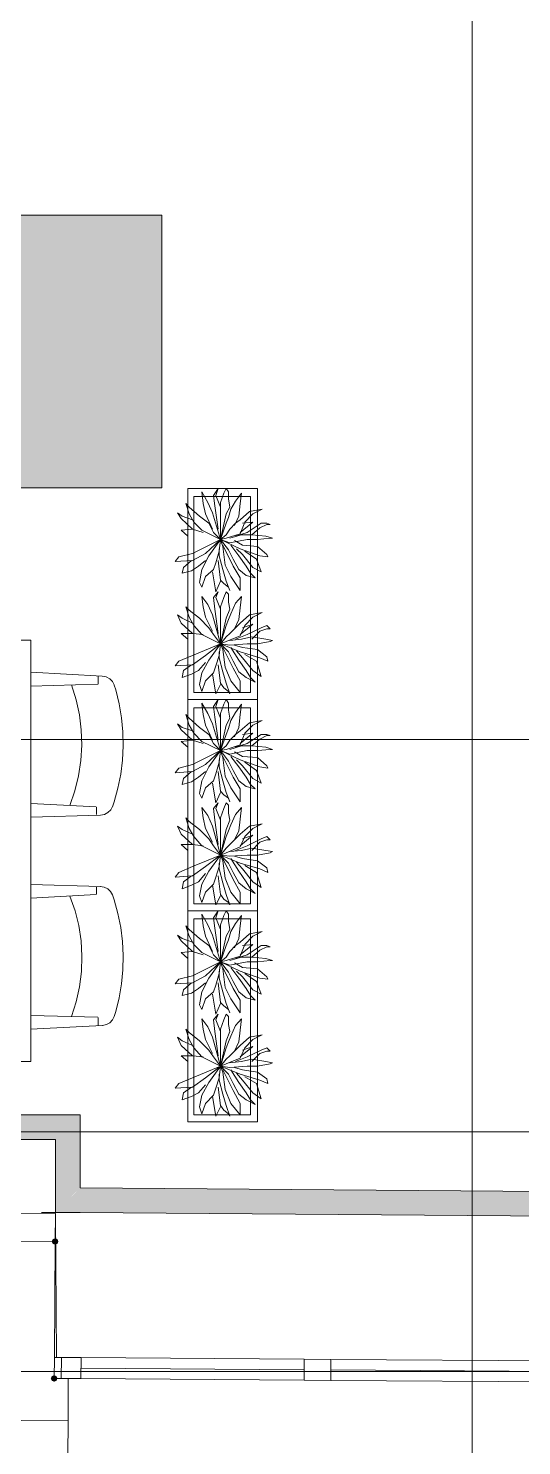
# Model space of a CAD drawing. Header units: millimetres. Extents: x -546 to 1681, y -650 to 1730.
# Drawn here: x 749.52 to 763.58, y 285.76 to 326.12 of the extents above; entities that cross this region are included whole.
import ezdxf

# ---------------------------------------------------------------- set-up
doc = ezdxf.new("R2010")
doc.units = ezdxf.units.MM

msp = doc.modelspace()

# ---------------------------------------------------------------- hatches: boundary and pattern name
at = {"true_color": 0xffffff}
h = msp.add_hatch(color=7, dxfattribs=at)
h.dxf.hatch_style = 2
h.paths.add_polyline_path([(734.988, 320.798), (753.324, 320.798), (753.324, 313.033), (734.988, 313.033)])
at = {"true_color": 0x0077b0}
h = msp.add_hatch(color=144, dxfattribs=at)
h.dxf.hatch_style = 2
h.paths.add_polyline_path([(750.798, 316.306), (750.773, 316.232), (750.699, 316.208), (750.623, 316.232), (750.597, 316.306), (750.597, 317.012), (750.092, 317.012), (749.99, 317.021), (749.897, 317.05), (749.812, 317.097), (749.734, 317.162), (749.669, 317.24), (749.623, 317.325), (749.596, 317.417), (749.587, 317.517), (749.587, 318.124), (749.612, 318.2), (749.689, 318.226), (749.765, 318.2), (749.79, 318.124), (749.79, 317.52), (749.811, 317.403), (749.878, 317.306), (749.975, 317.238), (750.092, 317.215), (750.597, 317.215), (750.597, 318.124), (750.623, 318.2), (750.699, 318.226), (750.773, 318.2), (750.798, 318.124)])
h = msp.add_hatch(color=144, dxfattribs=at)
h.dxf.hatch_style = 2
h.paths.add_polyline_path([(751.304, 318.226), (752.314, 318.226), (752.388, 318.2), (752.413, 318.124), (752.413, 316.306), (752.388, 316.232), (752.314, 316.208), (752.238, 316.232), (752.212, 316.306), (752.212, 318.022), (751.405, 318.022), (751.405, 316.306), (751.38, 316.232), (751.304, 316.208), (751.228, 316.232), (751.203, 316.306), (751.203, 318.124), (751.228, 318.2)])
h = msp.add_hatch(color=144, dxfattribs=at)
h.dxf.hatch_style = 2
h.paths.add_polyline_path([(753.021, 316.408), (753.095, 316.384), (753.119, 316.309), (753.113, 316.278), (753.094, 316.195), (753.062, 316.063), (753.018, 315.88), (752.983, 315.823), (752.919, 315.804), (752.843, 315.828), (752.818, 315.903), (752.824, 315.956), (752.844, 316.045), (752.876, 316.17), (752.922, 316.332), (752.958, 316.389)])
at = {"true_color": 0xf1d696}
h = msp.add_hatch(color=41, dxfattribs=at)
h.dxf.hatch_style = 2
h.paths.add_polyline_path([(750.293, 295.177), (750.293, 294.477), (741.625, 294.477), (741.625, 295.177)])
h = msp.add_hatch(color=41, dxfattribs=at)
h.dxf.hatch_style = 2
h.paths.add_polyline_path([(750.293, 294.477), (750.993, 295.177), (750.993, 294.477)])
h = msp.add_hatch(color=41, dxfattribs=at)
h.dxf.hatch_style = 2
h.paths.add_polyline_path([(750.293, 295.177), (750.993, 295.177), (750.293, 294.477)])
h = msp.add_hatch(color=41, dxfattribs=at)
h.dxf.hatch_style = 2
h.paths.add_polyline_path([(750.993, 293.1), (750.293, 293.105), (750.293, 294.477), (750.993, 294.477)])
h = msp.add_hatch(color=41, dxfattribs=at)
h.dxf.hatch_style = 2
h.paths.add_polyline_path([(750.293, 292.41), (750.293, 293.105), (750.993, 293.1)])
h = msp.add_hatch(color=41, dxfattribs=at)
h.dxf.hatch_style = 2
h.paths.add_polyline_path([(750.993, 293.1), (750.993, 292.4), (750.293, 292.405)])
h = msp.add_hatch(color=41, dxfattribs=at)
h.dxf.hatch_style = 2
h.paths.add_polyline_path([(790.773, 292.792), (790.778, 292.092), (750.993, 292.4), (750.993, 293.1)])
h = msp.add_hatch(color=7)
h.dxf.hatch_style = 2
h.paths.add_polyline_path([(750.274, 291.665), (750.211, 291.639), (750.184, 291.575), (750.211, 291.512), (750.274, 291.485), (750.284, 291.485), (750.348, 291.512), (750.374, 291.575), (750.348, 291.639), (750.284, 291.665)])
h = msp.add_hatch(color=7)
h.dxf.hatch_style = 2
h.paths.add_polyline_path([(750.247, 287.765), (750.184, 287.739), (750.157, 287.675), (750.184, 287.612), (750.247, 287.585), (750.257, 287.585), (750.321, 287.612), (750.347, 287.675), (750.321, 287.739), (750.257, 287.765)])

# ---------------------------------------------------------------- linework, layer by layer
at = {"color": 7, "lineweight": 0}
for points in [[(762.173, 197.821), (762.173, 730.152)], [(187.211, 305.871), (804.173, 305.871)], [(750.993, 295.177), (741.625, 295.177)], [(750.993, 295.177), (750.993, 294.477)], [(765.618, 294.697), (749.018, 294.697)], [(741.625, 294.477), (750.293, 294.477)], [(750.293, 294.477), (750.293, 292.405)], [(750.993, 293.1), (750.993, 294.477)], [(790.773, 292.792), (750.993, 293.1)], [(750.29, 292.375), (723.92, 292.56)], [(749.893, 292.405), (750.293, 292.405)], [(750.284, 291.575), (750.29, 292.375)], [(750.29, 292.375), (750.321, 288.275)], [(750.293, 292.405), (750.993, 292.4)], [(750.993, 292.4), (791.478, 292.087)], [(750.284, 291.575), (723.726, 291.761)], [(723.726, 291.761), (750.274, 291.575)], [(750.261, 288.275), (750.284, 291.575)], [(750.261, 288.275), (750.257, 287.675)], [(750.261, 288.275), (750.257, 287.675)], [(751.021, 288.27), (750.261, 288.275)], [(751.021, 288.27), (750.261, 288.275)], [(750.461, 288.274), (750.457, 287.674)], [(751.017, 287.67), (751.021, 288.27)], [(751.021, 288.27), (757.381, 288.225)], [(757.377, 287.625), (757.381, 288.225)], [(757.381, 288.225), (758.141, 288.22)], [(758.141, 288.22), (757.381, 288.225)], [(758.141, 288.22), (758.137, 287.62)], [(758.141, 288.22), (764.501, 288.175)], [(187.211, 287.871), (807.358, 287.871)], [(757.379, 287.925), (751.019, 287.97)], [(764.499, 287.875), (758.139, 287.92)], [(750.257, 287.675), (751.017, 287.67)], [(750.257, 287.675), (751.017, 287.67)], [(750.649, 286.472), (750.657, 287.672)], [(757.377, 287.625), (751.017, 287.67)], [(758.137, 287.62), (757.377, 287.625)], [(757.377, 287.625), (758.137, 287.62)], [(764.497, 287.575), (758.137, 287.62)], [(718.664, 286.696), (750.649, 286.472)], [(750.635, 284.472), (750.649, 286.472)]]:
    msp.add_lwpolyline(points, dxfattribs=at)
at = {"color": 144, "lineweight": 0, "true_color": 0x0077b0}
for points in [[(734.987, 320.798), (753.324, 320.798)], [(753.324, 320.798), (753.324, 313.033)], [(753.324, 313.033), (734.987, 313.033)]]:
    msp.add_lwpolyline(points, dxfattribs=at)
at = {"color": 253, "lineweight": 0, "true_color": 0x999999}
for points in [[(754.068, 307.005), (754.068, 313.017)], [(756.052, 313.017), (754.068, 313.017)], [(754.233, 307.204), (754.233, 312.786)], [(754.233, 312.786), (755.852, 312.786)], [(754.63, 312.62), (754.465, 312.919)], [(754.465, 312.919), (754.499, 312.588)], [(754.928, 313.017), (754.795, 312.817)], [(754.795, 312.817), (754.83, 312.522)], [(754.862, 312.817), (754.928, 313.017)], [(754.995, 312.487), (754.862, 312.817)], [(754.995, 312.62), (755.093, 312.884)], [(755.093, 312.884), (755.16, 313.017)], [(755.16, 313.017), (755.226, 312.919)], [(755.226, 312.919), (755.226, 312.719)], [(755.589, 312.884), (755.423, 312.652)], [(755.557, 312.588), (755.589, 312.884)], [(755.852, 312.786), (755.852, 307.204)], [(756.052, 313.017), (756.052, 307.005)], [(754.103, 312.29), (754.004, 312.588)], [(754.004, 312.588), (754.103, 312.487)], [(754.103, 312.487), (754.398, 312.224)], [(754.499, 312.588), (754.563, 312.29)], [(754.763, 312.322), (754.63, 312.62)], [(754.83, 312.522), (754.928, 311.862)], [(754.995, 312.322), (754.995, 312.62)], [(755.258, 312.487), (755.16, 312.29)], [(755.226, 312.719), (755.258, 312.487)], [(755.29, 312.423), (755.226, 312.192)], [(755.423, 312.652), (755.29, 312.423)], [(755.522, 312.224), (755.557, 312.588)], [(755.557, 312.125), (755.82, 312.357)], [(755.82, 312.357), (756.182, 312.423)], [(756.182, 312.423), (755.919, 312.29)], [(753.871, 312.157), (753.772, 312.322)], [(753.772, 312.322), (753.903, 312.224)], [(754.201, 311.862), (753.871, 312.157)], [(753.903, 312.224), (754.201, 312.125)], [(754.233, 312.059), (754.103, 312.29)], [(754.465, 311.827), (754.233, 312.059)], [(754.398, 312.224), (754.665, 312.027)], [(754.563, 312.29), (754.763, 311.862)], [(754.665, 312.027), (754.795, 311.763)], [(754.995, 311.563), (754.763, 312.322)], [(754.995, 311.992), (754.995, 312.322)], [(755.16, 312.29), (754.995, 311.563)], [(755.16, 312.027), (754.995, 311.563)], [(754.995, 311.563), (754.995, 311.992)], [(755.226, 312.192), (755.16, 312.027)], [(755.258, 311.862), (755.423, 312.027)], [(755.391, 311.96), (755.522, 312.224)], [(755.423, 312.027), (755.557, 312.125)], [(755.687, 312.059), (755.557, 311.728)], [(755.557, 311.763), (755.919, 312.059)], [(755.919, 312.059), (755.62, 312.027)], [(755.919, 312.29), (755.687, 312.059)], [(756.15, 312.027), (755.754, 311.763)], [(756.116, 311.893), (756.315, 311.992)], [(756.315, 312.027), (756.15, 312.027)], [(756.414, 311.992), (756.315, 312.027)], [(756.315, 311.992), (756.414, 311.992)], [(753.871, 311.827), (754.201, 311.862)], [(754.068, 311.662), (753.871, 311.827)], [(754.201, 311.862), (754.499, 311.763)], [(754.201, 311.167), (754.995, 311.563)], [(754.995, 311.563), (754.465, 311.827)], [(754.995, 311.563), (754.563, 311.167)], [(754.665, 311.1), (754.995, 311.563)], [(754.795, 311.763), (754.995, 311.563)], [(754.995, 311.563), (754.96, 311.233)], [(754.995, 311.563), (755.16, 311.696)], [(755.16, 311.598), (754.995, 311.563)], [(755.557, 311.3), (754.995, 311.563)], [(754.995, 311.563), (755.061, 311.366)], [(755.226, 311.265), (754.995, 311.563)], [(754.995, 311.563), (755.258, 311.465)], [(755.16, 311.696), (755.258, 311.862)], [(755.557, 311.728), (755.16, 311.598)], [(755.589, 311.696), (755.258, 311.598)], [(755.258, 311.465), (755.754, 311.563)], [(755.754, 311.763), (755.423, 311.662)], [(755.887, 311.696), (755.589, 311.696)], [(755.754, 311.563), (756.052, 311.563)], [(755.887, 311.696), (756.116, 311.893)], [(756.284, 311.662), (755.887, 311.696)], [(756.052, 311.563), (756.414, 311.598)], [(756.481, 311.598), (756.284, 311.662)], [(756.414, 311.598), (756.481, 311.598)], [(753.804, 311.068), (754.201, 311.167)], [(754.563, 311.167), (754.201, 310.969)], [(754.96, 311.233), (754.862, 310.903)], [(754.96, 311.1), (754.96, 311.3)], [(755.357, 310.804), (755.061, 311.398)], [(755.061, 311.366), (755.125, 310.836)], [(755.357, 311.001), (755.226, 311.265)], [(755.29, 311.398), (755.522, 311.1)], [(755.391, 311.531), (755.62, 311.398)], [(755.62, 311.135), (755.455, 311.3)], [(756.116, 311.1), (755.557, 311.3)], [(755.62, 311.398), (756.052, 311.366)], [(755.687, 311.233), (756.017, 311.001)], [(756.052, 311.366), (756.315, 311.135)], [(753.706, 310.935), (753.804, 311.068)], [(754.201, 310.969), (753.706, 310.935)], [(753.903, 310.605), (753.938, 310.77)], [(753.938, 310.77), (754.169, 310.969)], [(754.366, 310.804), (754.169, 310.671)], [(754.563, 310.969), (754.366, 310.804)], [(754.465, 310.706), (754.665, 311.1)], [(754.862, 310.903), (754.795, 310.706)], [(754.928, 310.969), (754.995, 310.408)], [(755.061, 310.706), (754.96, 311.1)], [(755.125, 310.836), (755.29, 310.506)], [(755.522, 310.706), (755.357, 311.001)], [(755.557, 310.474), (755.357, 310.804)], [(755.522, 311.1), (755.722, 310.804)], [(755.919, 310.77), (755.62, 311.135)], [(755.722, 310.804), (755.852, 310.605)], [(756.15, 310.639), (755.919, 310.77)], [(756.017, 311.001), (756.15, 310.639)], [(756.347, 311.068), (756.116, 311.1)], [(756.315, 311.135), (756.347, 311.068)], [(754.169, 310.671), (753.903, 310.605)], [(754.398, 310.341), (754.465, 310.706)], [(754.465, 310.208), (754.398, 310.341)], [(754.563, 310.506), (754.465, 310.208)], [(754.795, 310.706), (754.563, 310.506)], [(754.862, 310.077), (754.763, 310.639)], [(754.995, 310.376), (754.862, 310.077)], [(754.995, 310.408), (755.093, 310.309)], [(755.16, 310.376), (755.061, 310.706)], [(755.258, 310.109), (755.16, 310.376)], [(755.29, 310.506), (755.557, 310.109)], [(755.722, 310.541), (755.522, 310.706)], [(755.557, 310.109), (755.557, 310.474)], [(755.985, 310.474), (755.722, 310.541)], [(755.852, 310.605), (755.985, 310.474)], [(754.63, 309.713), (754.465, 309.944)], [(754.465, 309.944), (754.499, 309.649)], [(754.928, 310.077), (754.795, 309.912)], [(754.862, 309.912), (754.928, 310.077)], [(755.093, 310.309), (755.226, 310.208)], [(755.093, 309.912), (755.16, 310.077)], [(755.16, 310.077), (755.226, 310.011)], [(755.226, 310.208), (755.258, 310.109)], [(755.226, 310.011), (755.226, 309.779)], [(755.589, 309.944), (755.423, 309.747)], [(755.557, 309.614), (755.589, 309.944)], [(754.103, 309.351), (754.004, 309.649)], [(754.004, 309.649), (754.103, 309.548)], [(754.103, 309.548), (754.398, 309.319)], [(754.499, 309.649), (754.563, 309.351)], [(754.763, 309.417), (754.63, 309.713)], [(754.795, 309.912), (754.83, 309.582)], [(754.83, 309.582), (754.928, 308.887)], [(754.995, 309.582), (754.862, 309.912)], [(754.995, 309.649), (755.093, 309.912)], [(754.995, 309.417), (754.995, 309.649)], [(755.258, 309.582), (755.16, 309.319)], [(755.226, 309.779), (755.258, 309.582)], [(755.423, 309.747), (755.29, 309.449)], [(755.522, 309.284), (755.557, 309.614)], [(753.871, 309.185), (753.772, 309.417)], [(753.772, 309.417), (753.903, 309.319)], [(754.201, 308.887), (753.871, 309.185)], [(753.903, 309.319), (754.201, 309.185)], [(754.233, 309.119), (754.103, 309.351)], [(754.398, 309.319), (754.665, 309.052)], [(754.563, 309.351), (754.763, 308.954)], [(754.995, 308.592), (754.763, 309.417)], [(754.995, 309.052), (754.995, 309.417)], [(755.16, 309.319), (754.995, 308.592)], [(755.226, 309.284), (755.16, 309.119)], [(755.29, 309.449), (755.226, 309.284)], [(755.391, 309.02), (755.522, 309.284)], [(755.423, 309.052), (755.557, 309.185)], [(755.557, 309.185), (755.82, 309.417)], [(755.557, 308.855), (755.919, 309.153)], [(755.919, 309.153), (755.62, 309.052)], [(755.919, 309.351), (755.687, 309.119)], [(755.82, 309.417), (756.182, 309.484)], [(756.182, 309.484), (755.919, 309.351)], [(754.068, 308.722), (753.871, 308.887)], [(753.871, 308.887), (754.201, 308.887)], [(754.201, 308.887), (754.499, 308.855)], [(754.465, 308.855), (754.233, 309.119)], [(754.995, 308.592), (754.465, 308.855)], [(754.665, 309.052), (754.795, 308.855)], [(754.795, 308.855), (754.995, 308.592)], [(755.16, 309.119), (754.995, 308.592)], [(754.995, 308.592), (754.995, 309.052)], [(754.995, 308.592), (755.16, 308.789)], [(755.16, 308.789), (755.258, 308.887)], [(755.557, 308.821), (755.16, 308.656)], [(755.258, 308.887), (755.423, 309.052)], [(755.589, 308.722), (755.258, 308.69)], [(755.754, 308.855), (755.423, 308.722)], [(755.687, 309.119), (755.557, 308.821)], [(755.887, 308.789), (755.589, 308.722)], [(756.15, 309.052), (755.754, 308.855)], [(755.887, 308.722), (756.116, 308.954)], [(756.284, 308.722), (755.887, 308.789)], [(756.116, 308.954), (756.315, 309.02)], [(756.315, 309.119), (756.15, 309.052)], [(756.481, 308.69), (756.284, 308.722)], [(756.414, 309.02), (756.315, 309.119)], [(756.315, 309.02), (756.414, 309.02)], [(743.588, 308.7), (749.588, 308.7)], [(749.588, 308.7), (749.588, 296.7)], [(754.201, 308.261), (754.995, 308.592)], [(754.995, 308.592), (754.563, 308.261)], [(754.665, 308.128), (754.995, 308.592)], [(754.995, 308.592), (754.96, 308.261)], [(754.96, 308.195), (754.96, 308.36)], [(755.16, 308.656), (754.995, 308.592)], [(755.557, 308.36), (754.995, 308.592)], [(754.995, 308.592), (755.061, 308.427)], [(755.226, 308.36), (754.995, 308.592)], [(754.995, 308.592), (755.258, 308.557)], [(755.357, 307.897), (755.061, 308.49)], [(755.061, 308.427), (755.125, 307.931)], [(755.357, 308.096), (755.226, 308.36)], [(755.258, 308.557), (755.754, 308.592)], [(755.29, 308.49), (755.522, 308.128)], [(755.391, 308.557), (755.62, 308.49)], [(755.62, 308.195), (755.455, 308.392)], [(756.116, 308.195), (755.557, 308.36)], [(755.62, 308.49), (756.052, 308.427)], [(755.754, 308.592), (756.052, 308.592)], [(756.052, 308.592), (756.414, 308.656)], [(756.052, 308.427), (756.315, 308.227)], [(756.414, 308.656), (756.481, 308.69)], [(753.706, 307.963), (753.804, 308.096)], [(754.201, 307.995), (753.706, 307.963)], [(753.804, 308.096), (754.201, 308.261)], [(753.938, 307.83), (754.169, 307.995)], [(754.563, 308.261), (754.201, 307.995)], [(754.563, 308.062), (754.366, 307.83)], [(754.465, 307.766), (754.665, 308.128)], [(754.862, 307.963), (754.795, 307.766)], [(754.96, 308.261), (754.862, 307.963)], [(754.928, 307.995), (754.995, 307.468)], [(755.061, 307.798), (754.96, 308.195)], [(755.125, 307.931), (755.29, 307.535)], [(755.522, 307.798), (755.357, 308.096)], [(755.522, 308.128), (755.722, 307.83)], [(755.919, 307.83), (755.62, 308.195)], [(755.687, 308.293), (756.017, 308.096)], [(756.017, 308.096), (756.15, 307.665)], [(756.347, 308.096), (756.116, 308.195)], [(756.315, 308.227), (756.347, 308.096)], [(751.624, 307.671), (749.588, 307.781)], [(751.509, 307.448), (751.512, 307.686)], [(751.623, 307.674), (751.737, 307.652), (751.836, 307.599), (751.914, 307.522), (751.962, 307.424)], [(753.903, 307.633), (753.938, 307.83)], [(754.169, 307.732), (753.903, 307.633)], [(754.366, 307.83), (754.169, 307.732)], [(754.398, 307.433), (754.465, 307.766)], [(754.563, 307.535), (754.465, 307.236)], [(754.795, 307.766), (754.563, 307.535)], [(754.862, 307.17), (754.763, 307.732)], [(755.16, 307.468), (755.061, 307.798)], [(755.29, 307.535), (755.557, 307.204)], [(755.557, 307.535), (755.357, 307.897)], [(755.722, 307.633), (755.522, 307.798)], [(755.557, 307.204), (755.557, 307.535)], [(755.722, 307.83), (755.852, 307.633)], [(755.985, 307.5), (755.722, 307.633)], [(755.852, 307.633), (755.985, 307.5)], [(756.15, 307.665), (755.919, 307.83)], [(751.5, 307.44), (749.588, 307.388)], [(750.745, 307.422), (750.878, 307.002), (750.972, 306.574), (751.027, 306.141), (751.041, 305.704), (751.015, 305.267), (750.949, 304.835), (750.843, 304.409), (750.698, 303.992)], [(752.007, 307.279), (751.964, 307.42)], [(752.008, 307.279), (752.106, 306.886), (752.174, 306.489), (752.213, 306.087), (752.222, 305.684), (752.202, 305.282), (752.153, 304.882), (752.073, 304.486), (751.965, 304.096)], [(755.852, 307.204), (754.233, 307.204)], [(754.465, 307.236), (754.398, 307.433)], [(754.995, 307.433), (754.862, 307.17)], [(754.995, 307.468), (755.093, 307.335)], [(755.093, 307.335), (755.226, 307.236)], [(755.258, 307.17), (755.16, 307.468)], [(755.226, 307.236), (755.258, 307.17)], [(754.068, 300.992), (754.068, 307.005)], [(756.052, 307.005), (754.068, 307.005)], [(754.068, 307.005), (756.052, 307.005)], [(754.233, 301.192), (754.233, 306.773)], [(754.233, 306.773), (755.852, 306.773)], [(754.63, 306.608), (754.465, 306.906)], [(754.465, 306.906), (754.499, 306.576)], [(754.928, 307.005), (754.795, 306.805)], [(754.795, 306.805), (754.83, 306.509)], [(754.862, 306.805), (754.928, 307.005)], [(754.995, 306.475), (754.862, 306.805)], [(754.995, 306.608), (755.093, 306.871)], [(755.093, 306.871), (755.16, 307.005)], [(755.16, 307.005), (755.226, 306.906)], [(755.226, 306.906), (755.226, 306.706)], [(755.226, 306.706), (755.258, 306.475)], [(755.589, 306.871), (755.423, 306.64)], [(755.557, 306.576), (755.589, 306.871)], [(755.852, 306.773), (755.852, 301.192)], [(756.052, 307.005), (756.052, 300.992)], [(753.871, 306.145), (753.772, 306.31)], [(753.772, 306.31), (753.903, 306.211)], [(754.103, 306.278), (754.004, 306.576)], [(754.004, 306.576), (754.103, 306.475)], [(754.103, 306.475), (754.398, 306.211)], [(754.499, 306.576), (754.563, 306.278)], [(754.763, 306.31), (754.63, 306.608)], [(754.995, 305.551), (754.763, 306.31)], [(754.83, 306.509), (754.928, 305.849)], [(754.995, 306.31), (754.995, 306.608)], [(754.995, 305.979), (754.995, 306.31)], [(755.258, 306.475), (755.16, 306.278)], [(755.29, 306.411), (755.226, 306.179)], [(755.423, 306.64), (755.29, 306.411)], [(755.522, 306.211), (755.557, 306.576)], [(755.557, 306.113), (755.82, 306.344)], [(755.82, 306.344), (756.182, 306.411)], [(756.182, 306.411), (755.919, 306.278)], [(754.201, 305.849), (753.871, 306.145)], [(753.903, 306.211), (754.201, 306.113)], [(754.233, 306.046), (754.103, 306.278)], [(754.465, 305.814), (754.233, 306.046)], [(754.398, 306.211), (754.665, 306.014)], [(754.563, 306.278), (754.763, 305.849)], [(754.665, 306.014), (754.795, 305.75)], [(755.16, 306.278), (754.995, 305.551)], [(755.16, 306.014), (754.995, 305.551)], [(754.995, 305.551), (754.995, 305.979)], [(755.226, 306.179), (755.16, 306.014)], [(755.258, 305.849), (755.423, 306.014)], [(755.391, 305.947), (755.522, 306.211)], [(755.423, 306.014), (755.557, 306.113)], [(755.687, 306.046), (755.557, 305.716)], [(755.557, 305.75), (755.919, 306.046)], [(755.919, 306.046), (755.62, 306.014)], [(755.919, 306.278), (755.687, 306.046)], [(756.15, 306.014), (755.754, 305.75)], [(756.116, 305.881), (756.315, 305.979)], [(756.315, 306.014), (756.15, 306.014)], [(756.414, 305.979), (756.315, 306.014)], [(756.315, 305.979), (756.414, 305.979)], [(753.871, 305.814), (754.201, 305.849)], [(754.068, 305.649), (753.871, 305.814)], [(754.201, 305.849), (754.499, 305.75)], [(754.201, 305.154), (754.995, 305.551)], [(754.995, 305.551), (754.465, 305.814)], [(754.995, 305.551), (754.563, 305.154)], [(754.665, 305.087), (754.995, 305.551)], [(754.795, 305.75), (754.995, 305.551)], [(754.995, 305.551), (754.96, 305.221)], [(754.995, 305.551), (755.16, 305.684)], [(755.16, 305.585), (754.995, 305.551)], [(755.557, 305.287), (754.995, 305.551)], [(754.995, 305.551), (755.061, 305.354)], [(755.226, 305.252), (754.995, 305.551)], [(754.995, 305.551), (755.258, 305.452)], [(755.16, 305.684), (755.258, 305.849)], [(755.557, 305.716), (755.16, 305.585)], [(755.589, 305.684), (755.258, 305.585)], [(755.258, 305.452), (755.754, 305.551)], [(755.391, 305.519), (755.62, 305.386)], [(755.754, 305.75), (755.423, 305.649)], [(755.887, 305.684), (755.589, 305.684)], [(755.754, 305.551), (756.052, 305.551)], [(755.887, 305.684), (756.116, 305.881)], [(756.284, 305.649), (755.887, 305.684)], [(756.052, 305.551), (756.414, 305.585)], [(756.481, 305.585), (756.284, 305.649)], [(756.414, 305.585), (756.481, 305.585)], [(753.804, 305.055), (754.201, 305.154)], [(754.563, 305.154), (754.201, 304.957)], [(754.465, 304.693), (754.665, 305.087)], [(754.96, 305.221), (754.862, 304.89)], [(754.96, 305.087), (754.96, 305.287)], [(755.061, 304.693), (754.96, 305.087)], [(755.357, 304.792), (755.061, 305.386)], [(755.061, 305.354), (755.125, 304.824)], [(755.357, 304.989), (755.226, 305.252)], [(755.29, 305.386), (755.522, 305.087)], [(755.62, 305.122), (755.455, 305.287)], [(755.522, 305.087), (755.722, 304.792)], [(756.116, 305.087), (755.557, 305.287)], [(755.62, 305.386), (756.052, 305.354)], [(755.919, 304.757), (755.62, 305.122)], [(755.687, 305.221), (756.017, 304.989)], [(756.052, 305.354), (756.315, 305.122)], [(756.347, 305.055), (756.116, 305.087)], [(756.315, 305.122), (756.347, 305.055)], [(753.706, 304.922), (753.804, 305.055)], [(754.201, 304.957), (753.706, 304.922)], [(753.903, 304.592), (753.938, 304.757)], [(753.938, 304.757), (754.169, 304.957)], [(754.366, 304.792), (754.169, 304.659)], [(754.563, 304.957), (754.366, 304.792)], [(754.398, 304.329), (754.465, 304.693)], [(754.795, 304.693), (754.563, 304.494)], [(754.862, 304.89), (754.795, 304.693)], [(754.928, 304.957), (754.995, 304.395)], [(755.16, 304.363), (755.061, 304.693)], [(755.125, 304.824), (755.29, 304.494)], [(755.522, 304.693), (755.357, 304.989)], [(755.557, 304.462), (755.357, 304.792)], [(755.722, 304.528), (755.522, 304.693)], [(755.722, 304.792), (755.852, 304.592)], [(756.15, 304.627), (755.919, 304.757)], [(756.017, 304.989), (756.15, 304.627)], [(754.169, 304.659), (753.903, 304.592)], [(754.465, 304.195), (754.398, 304.329)], [(754.563, 304.494), (754.465, 304.195)], [(754.862, 304.065), (754.763, 304.627)], [(754.995, 304.363), (754.862, 304.065)], [(754.995, 304.395), (755.093, 304.297)], [(755.093, 304.297), (755.226, 304.195)], [(755.258, 304.097), (755.16, 304.363)], [(755.29, 304.494), (755.557, 304.097)], [(755.557, 304.097), (755.557, 304.462)], [(755.985, 304.462), (755.722, 304.528)], [(755.852, 304.592), (755.985, 304.462)], [(751.453, 303.949), (749.588, 304.05)], [(751.462, 303.94), (751.459, 303.735)], [(751.918, 303.959), (751.866, 303.863), (751.787, 303.787), (751.686, 303.737), (751.571, 303.718)], [(751.965, 304.096), (751.918, 303.956)], [(754.63, 303.7), (754.465, 303.932)], [(754.465, 303.932), (754.499, 303.636)], [(754.928, 304.065), (754.795, 303.9)], [(754.795, 303.9), (754.83, 303.57)], [(754.862, 303.9), (754.928, 304.065)], [(754.995, 303.57), (754.862, 303.9)], [(754.995, 303.636), (755.093, 303.9)], [(755.093, 303.9), (755.16, 304.065)], [(755.16, 304.065), (755.226, 303.998)], [(755.226, 304.195), (755.258, 304.097)], [(755.226, 303.998), (755.226, 303.767)], [(755.589, 303.932), (755.423, 303.735)], [(755.557, 303.602), (755.589, 303.932)], [(751.571, 303.714), (749.588, 303.66)], [(754.103, 303.338), (754.004, 303.636)], [(754.004, 303.636), (754.103, 303.535)], [(754.103, 303.535), (754.398, 303.306)], [(754.499, 303.636), (754.563, 303.338)], [(754.763, 303.405), (754.63, 303.7)], [(754.83, 303.57), (754.928, 302.875)], [(754.995, 303.405), (754.995, 303.636)], [(755.258, 303.57), (755.16, 303.306)], [(755.226, 303.767), (755.258, 303.57)], [(755.423, 303.735), (755.29, 303.436)], [(755.522, 303.271), (755.557, 303.602)], [(755.82, 303.405), (756.182, 303.471)], [(756.182, 303.471), (755.919, 303.338)], [(753.871, 303.173), (753.772, 303.405)], [(753.772, 303.405), (753.903, 303.306)], [(754.201, 302.875), (753.871, 303.173)], [(753.903, 303.306), (754.201, 303.173)], [(754.233, 303.106), (754.103, 303.338)], [(754.465, 302.843), (754.233, 303.106)], [(754.398, 303.306), (754.665, 303.04)], [(754.563, 303.338), (754.763, 302.941)], [(754.995, 302.579), (754.763, 303.405)], [(754.995, 303.04), (754.995, 303.405)], [(755.16, 303.306), (754.995, 302.579)], [(755.16, 303.106), (754.995, 302.579)], [(755.226, 303.271), (755.16, 303.106)], [(755.29, 303.436), (755.226, 303.271)], [(755.391, 303.008), (755.522, 303.271)], [(755.423, 303.04), (755.557, 303.173)], [(755.557, 303.173), (755.82, 303.405)], [(755.557, 302.843), (755.919, 303.141)], [(755.687, 303.106), (755.557, 302.808)], [(755.919, 303.141), (755.62, 303.04)], [(755.919, 303.338), (755.687, 303.106)], [(756.315, 303.106), (756.15, 303.04)], [(756.414, 303.008), (756.315, 303.106)], [(754.068, 302.71), (753.871, 302.875)], [(753.871, 302.875), (754.201, 302.875)], [(754.201, 302.875), (754.499, 302.843)], [(754.995, 302.579), (754.465, 302.843)], [(754.665, 303.04), (754.795, 302.843)], [(754.795, 302.843), (754.995, 302.579)], [(754.995, 302.579), (754.995, 303.04)], [(754.995, 302.579), (755.16, 302.776)], [(755.16, 302.776), (755.258, 302.875)], [(755.557, 302.808), (755.16, 302.643)], [(755.258, 302.875), (755.423, 303.04)], [(755.589, 302.71), (755.258, 302.678)], [(755.754, 302.843), (755.423, 302.71)], [(755.887, 302.776), (755.589, 302.71)], [(756.15, 303.04), (755.754, 302.843)], [(755.887, 302.71), (756.116, 302.941)], [(756.284, 302.71), (755.887, 302.776)], [(756.116, 302.941), (756.315, 303.008)], [(756.481, 302.678), (756.284, 302.71)], [(756.315, 303.008), (756.414, 303.008)], [(756.414, 302.643), (756.481, 302.678)], [(754.201, 302.249), (754.995, 302.579)], [(754.995, 302.579), (754.563, 302.249)], [(754.665, 302.116), (754.995, 302.579)], [(754.995, 302.579), (754.96, 302.249)], [(754.96, 302.182), (754.96, 302.347)], [(755.16, 302.643), (754.995, 302.579)], [(755.557, 302.347), (754.995, 302.579)], [(754.995, 302.579), (755.061, 302.414)], [(755.226, 302.347), (754.995, 302.579)], [(754.995, 302.579), (755.258, 302.544)], [(755.357, 301.884), (755.061, 302.478)], [(755.061, 302.414), (755.125, 301.919)], [(755.357, 302.084), (755.226, 302.347)], [(755.258, 302.544), (755.754, 302.579)], [(755.29, 302.478), (755.522, 302.116)], [(755.391, 302.544), (755.62, 302.478)], [(755.62, 302.182), (755.455, 302.379)], [(756.116, 302.182), (755.557, 302.347)], [(755.62, 302.478), (756.052, 302.414)], [(755.687, 302.281), (756.017, 302.084)], [(755.754, 302.579), (756.052, 302.579)], [(756.052, 302.579), (756.414, 302.643)], [(756.052, 302.414), (756.315, 302.214)], [(753.706, 301.951), (753.804, 302.084)], [(754.201, 301.983), (753.706, 301.951)], [(753.804, 302.084), (754.201, 302.249)], [(753.938, 301.817), (754.169, 301.983)], [(754.563, 302.249), (754.201, 301.983)], [(754.563, 302.049), (754.366, 301.817)], [(754.465, 301.754), (754.665, 302.116)], [(754.862, 301.951), (754.795, 301.754)], [(754.96, 302.249), (754.862, 301.951)], [(754.928, 301.983), (754.995, 301.455)], [(755.061, 301.786), (754.96, 302.182)], [(755.125, 301.919), (755.29, 301.522)], [(755.522, 301.786), (755.357, 302.084)], [(755.557, 301.522), (755.357, 301.884)], [(755.522, 302.116), (755.722, 301.817)], [(755.919, 301.817), (755.62, 302.182)], [(756.017, 302.084), (756.15, 301.652)], [(756.347, 302.084), (756.116, 302.182)], [(756.315, 302.214), (756.347, 302.084)], [(751.571, 301.686), (749.588, 301.74)], [(751.462, 301.46), (751.459, 301.666)], [(751.566, 301.686), (751.681, 301.666), (751.782, 301.616), (751.861, 301.54), (751.913, 301.445)], [(753.903, 301.62), (753.938, 301.817)], [(754.169, 301.719), (753.903, 301.62)], [(754.366, 301.817), (754.169, 301.719)], [(754.398, 301.421), (754.465, 301.754)], [(754.563, 301.522), (754.465, 301.224)], [(754.795, 301.754), (754.563, 301.522)], [(754.862, 301.157), (754.763, 301.719)], [(754.995, 301.455), (755.093, 301.322)], [(755.16, 301.455), (755.061, 301.786)], [(755.258, 301.157), (755.16, 301.455)], [(755.29, 301.522), (755.557, 301.192)], [(755.722, 301.62), (755.522, 301.786)], [(755.557, 301.192), (755.557, 301.522)], [(755.722, 301.817), (755.852, 301.62)], [(755.985, 301.487), (755.722, 301.62)], [(755.852, 301.62), (755.985, 301.487)], [(756.15, 301.652), (755.919, 301.817)], [(751.453, 301.451), (749.588, 301.351)], [(750.703, 301.41), (750.848, 300.994), (750.954, 300.568), (751.02, 300.136), (751.046, 299.699), (751.032, 299.262), (750.977, 298.829), (750.883, 298.401), (750.75, 297.981)], [(751.965, 301.305), (751.918, 301.444)], [(751.965, 301.305), (752.073, 300.915), (752.153, 300.519), (752.202, 300.119), (752.222, 299.716), (752.213, 299.313), (752.174, 298.912), (752.106, 298.514), (752.008, 298.121)], [(755.852, 301.192), (754.233, 301.192)], [(754.465, 301.224), (754.398, 301.421)], [(754.995, 301.421), (754.862, 301.157)], [(755.093, 301.322), (755.226, 301.224)], [(755.226, 301.224), (755.258, 301.157)], [(754.068, 294.979), (754.068, 300.992)], [(756.052, 300.992), (754.068, 300.992)], [(754.068, 300.992), (756.052, 300.992)], [(754.233, 295.179), (754.233, 300.76)], [(754.233, 300.76), (755.852, 300.76)], [(754.63, 300.595), (754.465, 300.894)], [(754.465, 300.894), (754.499, 300.563)], [(754.928, 300.992), (754.795, 300.792)], [(754.795, 300.792), (754.83, 300.497)], [(754.862, 300.792), (754.928, 300.992)], [(754.995, 300.462), (754.862, 300.792)], [(754.995, 300.595), (755.093, 300.859)], [(755.093, 300.859), (755.16, 300.992)], [(755.16, 300.992), (755.226, 300.894)], [(755.226, 300.894), (755.226, 300.694)], [(755.226, 300.694), (755.258, 300.462)], [(755.589, 300.859), (755.423, 300.627)], [(755.557, 300.563), (755.589, 300.859)], [(755.852, 300.76), (755.852, 295.179)], [(756.052, 300.992), (756.052, 294.979)], [(753.871, 300.132), (753.772, 300.297)], [(753.772, 300.297), (753.903, 300.199)], [(754.103, 300.265), (754.004, 300.563)], [(754.004, 300.563), (754.103, 300.462)], [(754.103, 300.462), (754.398, 300.199)], [(754.233, 300.033), (754.103, 300.265)], [(754.499, 300.563), (754.563, 300.265)], [(754.563, 300.265), (754.763, 299.836)], [(754.763, 300.297), (754.63, 300.595)], [(754.995, 299.538), (754.763, 300.297)], [(754.83, 300.497), (754.928, 299.836)], [(754.995, 300.297), (754.995, 300.595)], [(754.995, 299.967), (754.995, 300.297)], [(755.16, 300.265), (754.995, 299.538)], [(755.258, 300.462), (755.16, 300.265)], [(755.29, 300.398), (755.226, 300.167)], [(755.423, 300.627), (755.29, 300.398)], [(755.522, 300.199), (755.557, 300.563)], [(755.557, 300.1), (755.82, 300.332)], [(755.919, 300.265), (755.687, 300.033)], [(755.82, 300.332), (756.182, 300.398)], [(756.182, 300.398), (755.919, 300.265)], [(754.201, 299.836), (753.871, 300.132)], [(753.903, 300.199), (754.201, 300.1)], [(754.465, 299.802), (754.233, 300.033)], [(754.398, 300.199), (754.665, 300.001)], [(754.665, 300.001), (754.795, 299.738)], [(755.16, 300.001), (754.995, 299.538)], [(754.995, 299.538), (754.995, 299.967)], [(755.226, 300.167), (755.16, 300.001)], [(755.258, 299.836), (755.423, 300.001)], [(755.391, 299.935), (755.522, 300.199)], [(755.423, 300.001), (755.557, 300.1)], [(755.687, 300.033), (755.557, 299.703)], [(755.557, 299.738), (755.919, 300.033)], [(755.919, 300.033), (755.62, 300.001)], [(756.15, 300.001), (755.754, 299.738)], [(755.887, 299.671), (756.116, 299.868)], [(756.116, 299.868), (756.315, 299.967)], [(756.315, 300.001), (756.15, 300.001)], [(756.414, 299.967), (756.315, 300.001)], [(756.315, 299.967), (756.414, 299.967)], [(753.871, 299.802), (754.201, 299.836)], [(754.068, 299.637), (753.871, 299.802)], [(754.201, 299.836), (754.499, 299.738)], [(754.201, 299.141), (754.995, 299.538)], [(754.995, 299.538), (754.465, 299.802)], [(754.995, 299.538), (754.563, 299.141)], [(754.665, 299.075), (754.995, 299.538)], [(754.795, 299.738), (754.995, 299.538)], [(754.995, 299.538), (754.96, 299.208)], [(754.995, 299.538), (755.16, 299.671)], [(755.16, 299.573), (754.995, 299.538)], [(755.557, 299.275), (754.995, 299.538)], [(754.995, 299.538), (755.061, 299.341)], [(755.226, 299.24), (754.995, 299.538)], [(754.995, 299.538), (755.258, 299.44)], [(755.16, 299.671), (755.258, 299.836)], [(755.557, 299.703), (755.16, 299.573)], [(755.589, 299.671), (755.258, 299.573)], [(755.258, 299.44), (755.754, 299.538)], [(755.391, 299.506), (755.62, 299.373)], [(755.754, 299.738), (755.423, 299.637)], [(755.887, 299.671), (755.589, 299.671)], [(755.754, 299.538), (756.052, 299.538)], [(756.284, 299.637), (755.887, 299.671)], [(756.052, 299.538), (756.414, 299.573)], [(756.481, 299.573), (756.284, 299.637)], [(756.414, 299.573), (756.481, 299.573)], [(753.706, 298.91), (753.804, 299.043)], [(753.804, 299.043), (754.201, 299.141)], [(754.563, 299.141), (754.201, 298.944)], [(754.465, 298.681), (754.665, 299.075)], [(754.96, 299.208), (754.862, 298.878)], [(754.96, 299.075), (754.96, 299.275)], [(755.061, 298.681), (754.96, 299.075)], [(755.357, 298.779), (755.061, 299.373)], [(755.061, 299.341), (755.125, 298.811)], [(755.357, 298.976), (755.226, 299.24)], [(755.29, 299.373), (755.522, 299.075)], [(755.62, 299.109), (755.455, 299.275)], [(755.522, 299.075), (755.722, 298.779)], [(756.116, 299.075), (755.557, 299.275)], [(755.62, 299.373), (756.052, 299.341)], [(755.919, 298.745), (755.62, 299.109)], [(755.687, 299.208), (756.017, 298.976)], [(756.052, 299.341), (756.315, 299.109)], [(756.347, 299.043), (756.116, 299.075)], [(756.315, 299.109), (756.347, 299.043)], [(754.201, 298.944), (753.706, 298.91)], [(753.903, 298.58), (753.938, 298.745)], [(754.169, 298.646), (753.903, 298.58)], [(753.938, 298.745), (754.169, 298.944)], [(754.366, 298.779), (754.169, 298.646)], [(754.563, 298.944), (754.366, 298.779)], [(754.398, 298.316), (754.465, 298.681)], [(754.795, 298.681), (754.563, 298.481)], [(754.862, 298.878), (754.795, 298.681)], [(754.928, 298.944), (754.995, 298.382)], [(755.16, 298.351), (755.061, 298.681)], [(755.125, 298.811), (755.29, 298.481)], [(755.522, 298.681), (755.357, 298.976)], [(755.557, 298.449), (755.357, 298.779)], [(755.722, 298.516), (755.522, 298.681)], [(755.722, 298.779), (755.852, 298.58)], [(756.15, 298.614), (755.919, 298.745)], [(756.017, 298.976), (756.15, 298.614)], [(754.465, 298.183), (754.398, 298.316)], [(754.563, 298.481), (754.465, 298.183)], [(754.862, 298.052), (754.763, 298.614)], [(754.995, 298.351), (754.862, 298.052)], [(754.995, 298.382), (755.093, 298.284)], [(755.093, 298.284), (755.226, 298.183)], [(755.258, 298.084), (755.16, 298.351)], [(755.29, 298.481), (755.557, 298.084)], [(755.557, 298.084), (755.557, 298.449)], [(755.985, 298.449), (755.722, 298.516)], [(755.852, 298.58), (755.985, 298.449)], [(751.5, 297.961), (749.588, 298.013)], [(751.509, 297.952), (751.512, 297.714)], [(751.967, 297.98), (751.919, 297.882), (751.841, 297.804), (751.742, 297.751), (751.628, 297.728)], [(752.007, 298.121), (751.964, 297.98)], [(754.63, 297.688), (754.465, 297.919)], [(754.465, 297.919), (754.499, 297.624)], [(754.928, 298.052), (754.795, 297.887)], [(754.795, 297.887), (754.83, 297.557)], [(754.862, 297.887), (754.928, 298.052)], [(754.995, 297.557), (754.862, 297.887)], [(754.995, 297.624), (755.093, 297.887)], [(755.093, 297.887), (755.16, 298.052)], [(755.16, 298.052), (755.226, 297.986)], [(755.226, 298.183), (755.258, 298.084)], [(755.226, 297.986), (755.226, 297.754)], [(755.589, 297.919), (755.423, 297.722)], [(755.557, 297.589), (755.589, 297.919)], [(751.624, 297.729), (749.588, 297.619)], [(754.103, 297.325), (754.004, 297.624)], [(754.004, 297.624), (754.103, 297.522)], [(754.103, 297.522), (754.398, 297.293)], [(754.499, 297.624), (754.563, 297.325)], [(754.763, 297.392), (754.63, 297.688)], [(754.83, 297.557), (754.928, 296.862)], [(754.995, 297.392), (754.995, 297.624)], [(755.258, 297.557), (755.16, 297.293)], [(755.226, 297.754), (755.258, 297.557)], [(755.29, 297.424), (755.226, 297.259)], [(755.423, 297.722), (755.29, 297.424)], [(755.522, 297.259), (755.557, 297.589)], [(755.82, 297.392), (756.182, 297.459)], [(756.182, 297.459), (755.919, 297.325)], [(753.871, 297.16), (753.772, 297.392)], [(753.772, 297.392), (753.903, 297.293)], [(754.201, 296.862), (753.871, 297.16)], [(753.903, 297.293), (754.201, 297.16)], [(754.233, 297.094), (754.103, 297.325)], [(754.465, 296.83), (754.233, 297.094)], [(754.398, 297.293), (754.665, 297.027)], [(754.563, 297.325), (754.763, 296.929)], [(754.665, 297.027), (754.795, 296.83)], [(754.995, 296.566), (754.763, 297.392)], [(754.995, 297.027), (754.995, 297.392)], [(755.16, 297.293), (754.995, 296.566)], [(755.16, 297.094), (754.995, 296.566)], [(754.995, 296.566), (754.995, 297.027)], [(755.226, 297.259), (755.16, 297.094)], [(755.258, 296.862), (755.423, 297.027)], [(755.391, 296.995), (755.522, 297.259)], [(755.423, 297.027), (755.557, 297.16)], [(755.557, 297.16), (755.82, 297.392)], [(755.557, 296.83), (755.919, 297.128)], [(755.687, 297.094), (755.557, 296.795)], [(755.919, 297.128), (755.62, 297.027)], [(755.919, 297.325), (755.687, 297.094)], [(756.15, 297.027), (755.754, 296.83)], [(756.315, 297.094), (756.15, 297.027)], [(756.414, 296.995), (756.315, 297.094)], [(749.588, 296.7), (743.588, 296.7)], [(754.068, 296.697), (753.871, 296.862)], [(753.871, 296.862), (754.201, 296.862)], [(754.201, 296.862), (754.499, 296.83)], [(754.995, 296.566), (754.465, 296.83)], [(754.795, 296.83), (754.995, 296.566)], [(754.995, 296.566), (755.16, 296.764)], [(755.16, 296.63), (754.995, 296.566)], [(755.16, 296.764), (755.258, 296.862)], [(755.557, 296.795), (755.16, 296.63)], [(755.589, 296.697), (755.258, 296.665)], [(755.754, 296.83), (755.423, 296.697)], [(755.887, 296.764), (755.589, 296.697)], [(755.887, 296.697), (756.116, 296.929)], [(756.284, 296.697), (755.887, 296.764)], [(756.052, 296.566), (756.414, 296.63)], [(756.116, 296.929), (756.315, 296.995)], [(756.481, 296.665), (756.284, 296.697)], [(756.315, 296.995), (756.414, 296.995)], [(756.414, 296.63), (756.481, 296.665)], [(753.804, 296.071), (754.201, 296.236)], [(754.201, 296.236), (754.995, 296.566)], [(754.563, 296.236), (754.201, 295.97)], [(754.995, 296.566), (754.563, 296.236)], [(754.665, 296.103), (754.995, 296.566)], [(754.96, 296.236), (754.862, 295.938)], [(754.995, 296.566), (754.96, 296.236)], [(754.96, 296.17), (754.96, 296.335)], [(755.557, 296.335), (754.995, 296.566)], [(754.995, 296.566), (755.061, 296.401)], [(755.226, 296.335), (754.995, 296.566)], [(754.995, 296.566), (755.258, 296.532)], [(755.357, 295.871), (755.061, 296.465)], [(755.061, 296.401), (755.125, 295.906)], [(755.357, 296.071), (755.226, 296.335)], [(755.258, 296.532), (755.754, 296.566)], [(755.29, 296.465), (755.522, 296.103)], [(755.391, 296.532), (755.62, 296.465)], [(755.62, 296.17), (755.455, 296.367)], [(756.116, 296.17), (755.557, 296.335)], [(755.62, 296.465), (756.052, 296.401)], [(755.687, 296.268), (756.017, 296.071)], [(755.754, 296.566), (756.052, 296.566)], [(756.052, 296.401), (756.315, 296.202)], [(753.706, 295.938), (753.804, 296.071)], [(754.201, 295.97), (753.706, 295.938)], [(753.903, 295.608), (753.938, 295.805)], [(753.938, 295.805), (754.169, 295.97)], [(754.366, 295.805), (754.169, 295.706)], [(754.563, 296.037), (754.366, 295.805)], [(754.465, 295.741), (754.665, 296.103)], [(754.862, 295.938), (754.795, 295.741)], [(754.928, 295.97), (754.995, 295.443)], [(755.061, 295.773), (754.96, 296.17)], [(755.125, 295.906), (755.29, 295.509)], [(755.522, 295.773), (755.357, 296.071)], [(755.557, 295.509), (755.357, 295.871)], [(755.522, 296.103), (755.722, 295.805)], [(755.919, 295.805), (755.62, 296.17)], [(755.722, 295.805), (755.852, 295.608)], [(756.15, 295.64), (755.919, 295.805)], [(756.017, 296.071), (756.15, 295.64)], [(756.347, 296.071), (756.116, 296.17)], [(756.315, 296.202), (756.347, 296.071)], [(754.169, 295.706), (753.903, 295.608)], [(754.398, 295.408), (754.465, 295.741)], [(754.465, 295.211), (754.398, 295.408)], [(754.563, 295.509), (754.465, 295.211)], [(754.795, 295.741), (754.563, 295.509)], [(754.862, 295.145), (754.763, 295.706)], [(754.995, 295.408), (754.862, 295.145)], [(754.995, 295.443), (755.093, 295.31)], [(755.16, 295.443), (755.061, 295.773)], [(755.258, 295.145), (755.16, 295.443)], [(755.29, 295.509), (755.557, 295.179)], [(755.722, 295.608), (755.522, 295.773)], [(755.557, 295.179), (755.557, 295.509)], [(755.985, 295.475), (755.722, 295.608)], [(755.852, 295.608), (755.985, 295.475)], [(755.852, 295.179), (754.233, 295.179)], [(755.093, 295.31), (755.226, 295.211)], [(755.226, 295.211), (755.258, 295.145)], [(754.068, 294.979), (756.052, 294.979)]]:
    msp.add_lwpolyline(points, dxfattribs=at)

doc.saveas('drawing.dxf')
